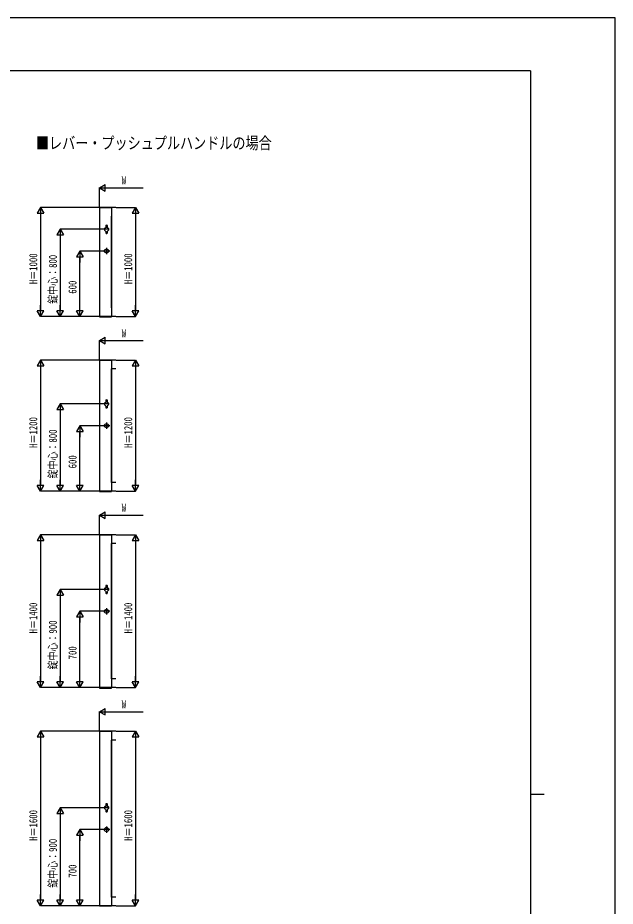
# Model space of a CAD drawing. Units: millimetres, scale not verified. Extents: x -10512 to 10512, y -7425 to 7425.
# Drawn here: x 5038 to 10512, y -715 to 7425 of the extents above; entities that cross this region are included whole.
import ezdxf
from ezdxf.enums import TextEntityAlignment as Align

# ---------------------------------------------------------------- set-up
doc = ezdxf.new("R2010")
doc.units = ezdxf.units.MM
doc.header["$LTSCALE"] = 30
for name, color, linetype in [('0-1_USER1', 3, 'Continuous'), ('0-2_YKK_A1', 4, 'Continuous'), ('0-3_YKK_D', 6, 'Continuous'), ('0-4_YKK_ZWAK', 7, 'Continuous')]:
    doc.layers.add(name, color=color, linetype=linetype)
doc.styles.add('ＭＳ ゴシック', font='')
doc.styles.get('ＭＳ ゴシック').set_extended_font_data('MS Gothic')

msp = doc.modelspace()

# ---------------------------------------------------------------- linework, layer by layer
at = {"layer": '0-2_YKK_A1'}
for p, q in [((5787.18, 5690.05), (5787.05, 5687.5)), ((5787.05, 5687.5), (5898.05, 5687.5)), ((5787.55, 5687.5), (5787.55, 4687.5)), ((5937.55, 5687.5), (5787.55, 5687.5)), ((5788.18, 5691), (5896.92, 5691)), ((5897.55, 5687.5), (5897.55, 4687.5)), ((5897.92, 5690.05), (5898.05, 5687.5)), ((5897.55, 5598.4), (5898.35, 5598.4)), ((5898.35, 4767.5), (5898.35, 5607.5)), ((5873.55, 5487.5), (5829.55, 5487.5)), ((5834.05, 5494.5), (5834.05, 5480.5)), ((5839.05, 5499.5), (5846.3, 5499.5)), ((5846.3, 5523), (5846.3, 5499.5)), ((5846.3, 5466.66), (5846.3, 5452)), ((5848.3, 5525), (5854.8, 5525)), ((5856.8, 5523), (5856.8, 5499.5)), ((5856.8, 5499.5), (5864.05, 5499.5)), ((5856.8, 5466.66), (5856.8, 5452)), ((5869.05, 5494.5), (5869.05, 5480.5)), ((5848.3, 5450), (5854.8, 5450)), ((5851.55, 5316.5), (5851.55, 5258.5)), ((5880.55, 5287.5), (5822.55, 5287.5)), ((5897.55, 4776), (5898.35, 4776)), ((5787.05, 4687.5), (5898.05, 4687.5)), ((5787.18, 4684.95), (5787.05, 4687.5)), ((5937.55, 4687.5), (5787.55, 4687.5)), ((5788.18, 4684), (5896.92, 4684)), ((5897.92, 4684.95), (5898.05, 4687.5)), ((5787.18, 4290.05), (5787.05, 4287.5)), ((5787.05, 4287.5), (5898.05, 4287.5)), ((5787.55, 4287.5), (5787.55, 3087.5)), ((5937.55, 4287.5), (5787.55, 4287.5)), ((5788.18, 4291), (5896.92, 4291)), ((5897.55, 4287.5), (5897.55, 3087.5)), ((5897.92, 4290.05), (5898.05, 4287.5)), ((5937.55, 4207.5), (5897.55, 4207.5)), ((5897.55, 4198.4), (5898.35, 4198.4)), ((5898.35, 3167.5), (5898.35, 4207.5)), ((5846.3, 3923), (5846.3, 3899.5)), ((5848.3, 3925), (5854.8, 3925)), ((5856.8, 3923), (5856.8, 3899.5)), ((5873.55, 3887.5), (5829.55, 3887.5)), ((5834.05, 3894.5), (5834.05, 3880.5)), ((5839.05, 3899.5), (5846.3, 3899.5)), ((5846.3, 3866.66), (5846.3, 3852)), ((5848.3, 3850), (5854.8, 3850)), ((5856.8, 3899.5), (5864.05, 3899.5)), ((5856.8, 3866.66), (5856.8, 3852)), ((5869.05, 3894.5), (5869.05, 3880.5)), ((5880.55, 3687.5), (5822.55, 3687.5)), ((5851.55, 3716.5), (5851.55, 3658.5)), ((5897.55, 3176), (5898.35, 3176)), ((5937.55, 3167.5), (5897.55, 3167.5)), ((5787.05, 3087.5), (5898.05, 3087.5)), ((5787.18, 3084.95), (5787.05, 3087.5)), ((5937.55, 3087.5), (5787.55, 3087.5)), ((5788.18, 3084), (5896.92, 3084)), ((5897.92, 3084.95), (5898.05, 3087.5)), ((5787.18, 2690.05), (5787.05, 2687.5)), ((5787.05, 2687.5), (5898.05, 2687.5)), ((5787.55, 2687.5), (5787.55, 1287.5)), ((5937.55, 2687.5), (5787.55, 2687.5)), ((5788.18, 2691), (5896.92, 2691)), ((5897.55, 2687.5), (5897.55, 1287.5)), ((5897.92, 2690.05), (5898.05, 2687.5)), ((5937.55, 2607.5), (5897.55, 2607.5)), ((5898.35, 1367.5), (5898.35, 2607.5)), ((5897.55, 2598.4), (5898.35, 2598.4)), ((5839.05, 2199.5), (5846.3, 2199.5)), ((5846.3, 2223), (5846.3, 2199.5)), ((5848.3, 2225), (5854.8, 2225)), ((5856.8, 2223), (5856.8, 2199.5)), ((5856.8, 2199.5), (5864.05, 2199.5)), ((5873.55, 2187.5), (5829.55, 2187.5)), ((5834.05, 2194.5), (5834.05, 2180.5)), ((5846.3, 2166.66), (5846.3, 2152)), ((5848.3, 2150), (5854.8, 2150)), ((5856.8, 2166.66), (5856.8, 2152)), ((5869.05, 2194.5), (5869.05, 2180.5)), ((5880.55, 1987.5), (5822.55, 1987.5)), ((5851.55, 2016.5), (5851.55, 1958.5)), ((5897.55, 1376), (5898.35, 1376)), ((5937.55, 1367.5), (5897.55, 1367.5)), ((5787.05, 1287.5), (5898.05, 1287.5)), ((5787.18, 1284.95), (5787.05, 1287.5)), ((5937.55, 1287.5), (5787.55, 1287.5)), ((5788.18, 1284), (5896.92, 1284)), ((5897.92, 1284.95), (5898.05, 1287.5)), ((5787.18, 890.05), (5787.05, 887.5)), ((5787.05, 887.5), (5898.05, 887.5)), ((5787.55, 887.5), (5787.55, -712.5)), ((5937.55, 887.5), (5787.55, 887.5)), ((5788.18, 891), (5896.92, 891)), ((5897.55, 887.5), (5897.55, -712.5)), ((5897.92, 890.05), (5898.05, 887.5)), ((5937.55, 807.5), (5897.55, 807.5)), ((5897.55, 798.4), (5898.35, 798.4)), ((5898.35, -632.5), (5898.35, 807.5)), ((5873.55, 187.5), (5829.55, 187.5)), ((5834.05, 194.5), (5834.05, 180.5)), ((5839.05, 199.5), (5846.3, 199.5)), ((5846.3, 223), (5846.3, 199.5)), ((5846.3, 166.66), (5846.3, 152)), ((5848.3, 225), (5854.8, 225)), ((5856.8, 223), (5856.8, 199.5)), ((5856.8, 199.5), (5864.05, 199.5)), ((5856.8, 166.66), (5856.8, 152)), ((5869.05, 194.5), (5869.05, 180.5)), ((5848.3, 150), (5854.8, 150)), ((5851.55, 16.5), (5851.55, -41.5)), ((5880.55, -12.5), (5822.55, -12.5)), ((5897.55, -624), (5898.35, -624)), ((5937.55, -632.5), (5897.55, -632.5)), ((5787.05, -712.5), (5898.05, -712.5)), ((5787.18, -715.05), (5787.05, -712.5)), ((5937.55, -712.5), (5787.55, -712.5)), ((5897.92, -715.05), (5898.05, -712.5))]:
    msp.add_line(p, q, dxfattribs=at)
for centre in [(5851.55, 5287.5), (5851.55, 3687.5), (5851.55, 1987.5), (5851.55, -12.5)]:
    msp.add_circle(centre, 19, dxfattribs=at)
for centre, radius, start, end in [((5788.18, 5690), 1, 90, 177), ((5896.92, 5690), 1, 3, 90), ((5839.05, 5494.5), 5, 90, 180), ((5839.05, 5480.5), 5, 180, 270), ((5851.55, 5477.94), 12.5, 191.55262, 245.16541), ((5848.3, 5523), 2, 90, 180), ((5854.8, 5523), 2, 0, 90), ((5851.55, 5478), 12.5, 294.83459, 348.44738), ((5851.55, 5477.94), 12.5, 294.83459, 348.44738), ((5864.05, 5494.5), 5, 0, 90), ((5864.05, 5480.5), 5, 270, 0), ((5848.3, 5452), 2, 180, 270), ((5854.8, 5452), 2, 270, 0), ((5788.18, 4685), 1, 183, 270), ((5896.92, 4685), 1, 270, 357), ((5788.18, 4290), 1, 90, 177), ((5896.92, 4290), 1, 3, 90), ((5848.3, 3923), 2, 90, 180), ((5854.8, 3923), 2, 0, 90), ((5839.05, 3894.5), 5, 90, 180), ((5839.05, 3880.5), 5, 180, 270), ((5851.55, 3877.94), 12.5, 191.55262, 245.16541), ((5848.3, 3852), 2, 180, 270), ((5854.8, 3852), 2, 270, 0), ((5851.55, 3878), 12.5, 294.83459, 348.44738), ((5851.55, 3877.94), 12.5, 294.83459, 348.44738), ((5864.05, 3894.5), 5, 0, 90), ((5864.05, 3880.5), 5, 270, 0), ((5788.18, 3085), 1, 183, 270), ((5896.92, 3085), 1, 270, 357), ((5788.18, 2690), 1, 90, 177), ((5896.92, 2690), 1, 3, 90), ((5839.05, 2194.5), 5, 90, 180), ((5848.3, 2223), 2, 90, 180), ((5854.8, 2223), 2, 0, 90), ((5864.05, 2194.5), 5, 0, 90), ((5839.05, 2180.5), 5, 180, 270), ((5851.55, 2177.94), 12.5, 191.55262, 245.16541), ((5848.3, 2152), 2, 180, 270), ((5854.8, 2152), 2, 270, 0), ((5851.55, 2178), 12.5, 294.83459, 348.44738), ((5851.55, 2177.94), 12.5, 294.83459, 348.44738), ((5864.05, 2180.5), 5, 270, 0), ((5788.18, 1285), 1, 183, 270), ((5896.92, 1285), 1, 270, 357), ((5788.18, 890), 1, 90, 177), ((5896.92, 890), 1, 3, 90), ((5839.05, 194.5), 5, 90, 180), ((5839.05, 180.5), 5, 180, 270), ((5851.55, 177.94), 12.5, 191.55262, 245.16541), ((5848.3, 223), 2, 90, 180), ((5854.8, 223), 2, 0, 90), ((5851.55, 178), 12.5, 294.83459, 348.44738), ((5851.55, 177.94), 12.5, 294.83459, 348.44738), ((5864.05, 194.5), 5, 0, 90), ((5864.05, 180.5), 5, 270, 0), ((5848.3, 152), 2, 180, 270), ((5854.8, 152), 2, 270, 0)]:
    msp.add_arc(centre, radius, start, end, dxfattribs=at)
at = {"layer": '0-3_YKK_D'}
for p, q in [((5787.55, 5867.5), (5839.51, 5897.5)), ((5787.55, 5689.5), (5787.55, 5868.5)), ((5787.55, 5867.5), (5839.51, 5837.5)), ((5787.55, 5867.5), (5891.47, 5867.5)), ((5839.51, 5837.5), (5839.51, 5897.5)), ((5847.55, 5867.5), (6187.55, 5867.5)), ((5247.55, 5687.5), (5217.55, 5635.54)), ((5217.55, 5635.54), (5277.55, 5635.54)), ((5785.55, 5687.5), (5246.55, 5687.5)), ((5247.55, 5687.5), (5277.55, 5635.54)), ((5247.55, 5687.5), (5247.55, 5583.58)), ((5247.55, 5627.5), (5247.55, 4747.5)), ((5939.55, 5687.5), (6118.55, 5687.5)), ((6117.55, 5687.5), (6087.55, 5635.54)), ((6087.55, 5635.54), (6147.55, 5635.54)), ((6117.55, 5687.5), (6147.55, 5635.54)), ((6117.55, 5687.5), (6117.55, 5583.58)), ((6117.55, 5627.5), (6117.55, 4747.5)), ((5427.55, 5487.5), (5397.55, 5435.54)), ((5827.55, 5487.5), (5426.55, 5487.5)), ((5427.55, 5487.5), (5457.55, 5435.54)), ((5427.55, 5487.5), (5427.55, 5383.58)), ((5397.55, 5435.54), (5457.55, 5435.54)), ((5427.55, 5427.5), (5427.55, 4747.5)), ((5607.55, 5287.5), (5577.55, 5235.54)), ((5577.55, 5235.54), (5637.55, 5235.54)), ((5820.55, 5287.5), (5606.55, 5287.5)), ((5607.55, 5287.5), (5637.55, 5235.54)), ((5607.55, 5287.5), (5607.55, 5183.58)), ((5607.55, 4747.5), (5607.55, 5227.5)), ((5247.55, 4687.5), (5217.55, 4739.46)), ((5277.55, 4739.46), (5217.55, 4739.46)), ((5247.55, 4687.5), (5247.55, 4791.42)), ((5247.55, 4687.5), (5277.55, 4739.46)), ((5427.55, 4687.5), (5397.55, 4739.46)), ((5457.55, 4739.46), (5397.55, 4739.46)), ((5427.55, 4687.5), (5427.55, 4791.42)), ((5427.55, 4687.5), (5457.55, 4739.46)), ((5607.55, 4687.5), (5577.55, 4739.46)), ((5637.55, 4739.46), (5577.55, 4739.46)), ((5607.55, 4687.5), (5607.55, 4791.42)), ((5607.55, 4687.5), (5637.55, 4739.46)), ((6117.55, 4687.5), (6087.55, 4739.46)), ((6147.55, 4739.46), (6087.55, 4739.46)), ((6117.55, 4687.5), (6117.55, 4791.42)), ((6117.55, 4687.5), (6147.55, 4739.46)), ((5785.55, 4687.5), (5246.55, 4687.5)), ((5785.55, 4687.5), (5426.55, 4687.5)), ((5785.55, 4687.5), (5606.55, 4687.5)), ((5939.55, 4687.5), (6118.55, 4687.5)), ((5787.55, 4467.5), (5839.51, 4497.5)), ((5839.51, 4437.5), (5839.51, 4497.5)), ((5787.55, 4289.5), (5787.55, 4468.5)), ((5787.55, 4467.5), (5839.51, 4437.5)), ((5787.55, 4467.5), (5891.47, 4467.5)), ((5847.55, 4467.5), (6187.55, 4467.5)), ((5247.55, 4287.5), (5217.55, 4235.54)), ((5217.55, 4235.54), (5277.55, 4235.54)), ((5785.55, 4287.5), (5246.55, 4287.5)), ((5247.55, 4287.5), (5277.55, 4235.54)), ((5247.55, 4287.5), (5247.55, 4183.58)), ((5939.55, 4287.5), (6118.55, 4287.5)), ((6117.55, 4287.5), (6087.55, 4235.54)), ((6087.55, 4235.54), (6147.55, 4235.54)), ((6117.55, 4287.5), (6147.55, 4235.54)), ((6117.55, 4287.5), (6117.55, 4183.58)), ((5247.55, 4227.5), (5247.55, 3147.5)), ((6117.55, 4227.5), (6117.55, 3147.5)), ((5427.55, 3887.5), (5397.55, 3835.54)), ((5397.55, 3835.54), (5457.55, 3835.54)), ((5827.55, 3887.5), (5426.55, 3887.5)), ((5427.55, 3887.5), (5457.55, 3835.54)), ((5427.55, 3887.5), (5427.55, 3783.58)), ((5427.55, 3827.5), (5427.55, 3147.5)), ((5607.55, 3687.5), (5577.55, 3635.54)), ((5820.55, 3687.5), (5606.55, 3687.5)), ((5607.55, 3687.5), (5637.55, 3635.54)), ((5607.55, 3687.5), (5607.55, 3583.58)), ((5577.55, 3635.54), (5637.55, 3635.54)), ((5607.55, 3147.5), (5607.55, 3627.5)), ((5247.55, 3087.5), (5247.55, 3191.42)), ((5427.55, 3087.5), (5427.55, 3191.42)), ((5607.55, 3087.5), (5607.55, 3191.42)), ((6117.55, 3087.5), (6117.55, 3191.42)), ((5247.55, 3087.5), (5217.55, 3139.46)), ((5277.55, 3139.46), (5217.55, 3139.46)), ((5247.55, 3087.5), (5277.55, 3139.46)), ((5427.55, 3087.5), (5397.55, 3139.46)), ((5457.55, 3139.46), (5397.55, 3139.46)), ((5427.55, 3087.5), (5457.55, 3139.46)), ((5607.55, 3087.5), (5577.55, 3139.46)), ((5637.55, 3139.46), (5577.55, 3139.46)), ((5607.55, 3087.5), (5637.55, 3139.46)), ((6117.55, 3087.5), (6087.55, 3139.46)), ((6147.55, 3139.46), (6087.55, 3139.46)), ((6117.55, 3087.5), (6147.55, 3139.46)), ((5785.55, 3087.5), (5246.55, 3087.5)), ((5785.55, 3087.5), (5426.55, 3087.5)), ((5785.55, 3087.5), (5606.55, 3087.5)), ((5939.55, 3087.5), (6118.55, 3087.5)), ((5787.55, 2867.5), (5839.51, 2897.5)), ((5787.55, 2689.5), (5787.55, 2868.5)), ((5787.55, 2867.5), (5839.51, 2837.5)), ((5787.55, 2867.5), (5891.47, 2867.5)), ((5839.51, 2837.5), (5839.51, 2897.5)), ((5847.55, 2867.5), (6187.55, 2867.5)), ((5247.55, 2687.5), (5217.55, 2635.54)), ((5785.55, 2687.5), (5246.55, 2687.5)), ((5247.55, 2687.5), (5277.55, 2635.54)), ((5247.55, 2687.5), (5247.55, 2583.58)), ((5939.55, 2687.5), (6118.55, 2687.5)), ((6117.55, 2687.5), (6087.55, 2635.54)), ((6117.55, 2687.5), (6147.55, 2635.54)), ((6117.55, 2687.5), (6117.55, 2583.58)), ((5217.55, 2635.54), (5277.55, 2635.54)), ((5247.55, 2627.5), (5247.55, 1347.5)), ((6087.55, 2635.54), (6147.55, 2635.54)), ((6117.55, 2627.5), (6117.55, 1347.5)), ((5427.55, 2187.5), (5397.55, 2135.54)), ((5397.55, 2135.54), (5457.55, 2135.54)), ((5827.55, 2187.5), (5426.55, 2187.5)), ((5427.55, 2187.5), (5457.55, 2135.54)), ((5427.55, 2187.5), (5427.55, 2083.58)), ((5427.55, 2127.5), (5427.55, 1347.5)), ((5607.55, 1987.5), (5577.55, 1935.54)), ((5820.55, 1987.5), (5606.55, 1987.5)), ((5607.55, 1987.5), (5637.55, 1935.54)), ((5607.55, 1987.5), (5607.55, 1883.58)), ((5577.55, 1935.54), (5637.55, 1935.54)), ((5607.55, 1347.5), (5607.55, 1927.5)), ((5247.55, 1287.5), (5247.55, 1391.42)), ((5427.55, 1287.5), (5427.55, 1391.42)), ((5607.55, 1287.5), (5607.55, 1391.42)), ((6117.55, 1287.5), (6117.55, 1391.42)), ((5247.55, 1287.5), (5217.55, 1339.46)), ((5277.55, 1339.46), (5217.55, 1339.46)), ((5247.55, 1287.5), (5277.55, 1339.46)), ((5427.55, 1287.5), (5397.55, 1339.46)), ((5457.55, 1339.46), (5397.55, 1339.46)), ((5427.55, 1287.5), (5457.55, 1339.46)), ((5607.55, 1287.5), (5577.55, 1339.46)), ((5637.55, 1339.46), (5577.55, 1339.46)), ((5607.55, 1287.5), (5637.55, 1339.46)), ((6117.55, 1287.5), (6087.55, 1339.46)), ((6147.55, 1339.46), (6087.55, 1339.46)), ((6117.55, 1287.5), (6147.55, 1339.46)), ((5785.55, 1287.5), (5246.55, 1287.5)), ((5785.55, 1287.5), (5426.55, 1287.5)), ((5785.55, 1287.5), (5606.55, 1287.5)), ((5939.55, 1287.5), (6118.55, 1287.5)), ((5787.55, 1067.5), (5839.51, 1097.5)), ((5787.55, 889.5), (5787.55, 1068.5)), ((5787.55, 1067.5), (5839.51, 1037.5)), ((5787.55, 1067.5), (5891.47, 1067.5)), ((5839.51, 1037.5), (5839.51, 1097.5)), ((5847.55, 1067.5), (6187.55, 1067.5)), ((5247.55, 887.5), (5217.55, 835.54)), ((5217.55, 835.54), (5277.55, 835.54)), ((5785.55, 887.5), (5246.55, 887.5)), ((5247.55, 887.5), (5277.55, 835.54)), ((5247.55, 887.5), (5247.55, 783.58)), ((5247.55, 827.5), (5247.55, -652.5)), ((5939.55, 887.5), (6118.55, 887.5)), ((6117.55, 887.5), (6087.55, 835.54)), ((6087.55, 835.54), (6147.55, 835.54)), ((6117.55, 887.5), (6147.55, 835.54)), ((6117.55, 887.5), (6117.55, 783.58)), ((6117.55, 827.5), (6117.55, -652.5)), ((5427.55, 187.5), (5397.55, 135.54)), ((5827.55, 187.5), (5426.55, 187.5)), ((5427.55, 187.5), (5457.55, 135.54)), ((5427.55, 187.5), (5427.55, 83.58)), ((5397.55, 135.54), (5457.55, 135.54)), ((5427.55, 127.5), (5427.55, -652.5)), ((5607.55, -12.5), (5577.55, -64.46)), ((5577.55, -64.46), (5637.55, -64.46)), ((5820.55, -12.5), (5606.55, -12.5)), ((5607.55, -12.5), (5637.55, -64.46)), ((5607.55, -12.5), (5607.55, -116.42)), ((5607.55, -652.5), (5607.55, -72.5)), ((5247.55, -712.5), (5247.55, -608.58)), ((5427.55, -712.5), (5427.55, -608.58)), ((5607.55, -712.5), (5607.55, -608.58)), ((6117.55, -712.5), (6117.55, -608.58)), ((5247.55, -712.5), (5217.55, -660.54)), ((5277.55, -660.54), (5217.55, -660.54)), ((5785.55, -712.5), (5246.55, -712.5)), ((5247.55, -712.5), (5277.55, -660.54)), ((5427.55, -712.5), (5397.55, -660.54)), ((5457.55, -660.54), (5397.55, -660.54)), ((5824.55, -712.5), (5426.55, -712.5)), ((5427.55, -712.5), (5457.55, -660.54)), ((5607.55, -712.5), (5577.55, -660.54)), ((5637.55, -660.54), (5577.55, -660.54)), ((5824.55, -712.5), (5606.55, -712.5)), ((5607.55, -712.5), (5637.55, -660.54)), ((5939.55, -712.5), (6118.55, -712.5)), ((6117.55, -712.5), (6087.55, -660.54)), ((6147.55, -660.54), (6087.55, -660.54)), ((6117.55, -712.5), (6147.55, -660.54))]:
    msp.add_line(p, q, dxfattribs=at)
at = {"layer": '0-4_YKK_ZWAK'}
for p, q in [((9737.55, 6937.5), (-9762.45, 6937.5)), ((9737.55, 6937.5), (9737.55, -6312.5)), ((9737.55, 312.5), (9862.55, 312.5))]:
    msp.add_line(p, q, dxfattribs=at)
msp.add_lwpolyline([(-10512.5, -7425), (10512.5, -7425), (10512.5, 7425), (-10512.5, 7425)], close=True, dxfattribs=at)

# ---------------------------------------------------------------- texts
at = {"layer": '0-1_USER1', "style": 'ＭＳ ゴシック', "width": 0.8}
msp.add_text('■レバー・プッシュプルハンドルの場合', height=110, dxfattribs=at).set_placement((5204.64, 6189.12), align=Align.BOTTOM_LEFT)
at = {"layer": '0-3_YKK_D', "style": 'ＭＳ ゴシック', "width": 0.8}
for p in [(5990.88, 5876.5), (5990.88, 4476.5), (5990.88, 2876.5), (5990.88, 1076.5)]:
    msp.add_text('W', height=73.31, dxfattribs=at).set_placement(p, align=Align.BOTTOM_LEFT)
for s, p in [('H＝1000', (5238.55, 4984.83)), ('錠中心：800', (5418.55, 4804.83)), ('H＝1000', (6108.55, 4984.83)), ('600', (5598.55, 4896.83)), ('H＝1200', (5238.55, 3484.83)), ('H＝1200', (6108.55, 3484.83)), ('錠中心：800', (5418.55, 3204.83)), ('600', (5598.55, 3296.83)), ('H＝1400', (5238.55, 1784.83)), ('H＝1400', (6108.55, 1784.83)), ('錠中心：900', (5418.55, 1454.83)), ('700', (5598.55, 1546.83)), ('H＝1600', (5238.55, -115.17)), ('H＝1600', (6108.55, -115.17)), ('錠中心：900', (5418.55, -545.17)), ('700', (5598.55, -453.17))]:
    msp.add_text(s, height=73.31, rotation=90, dxfattribs=at).set_placement(p, align=Align.BOTTOM_LEFT)

doc.saveas('drawing.dxf')
